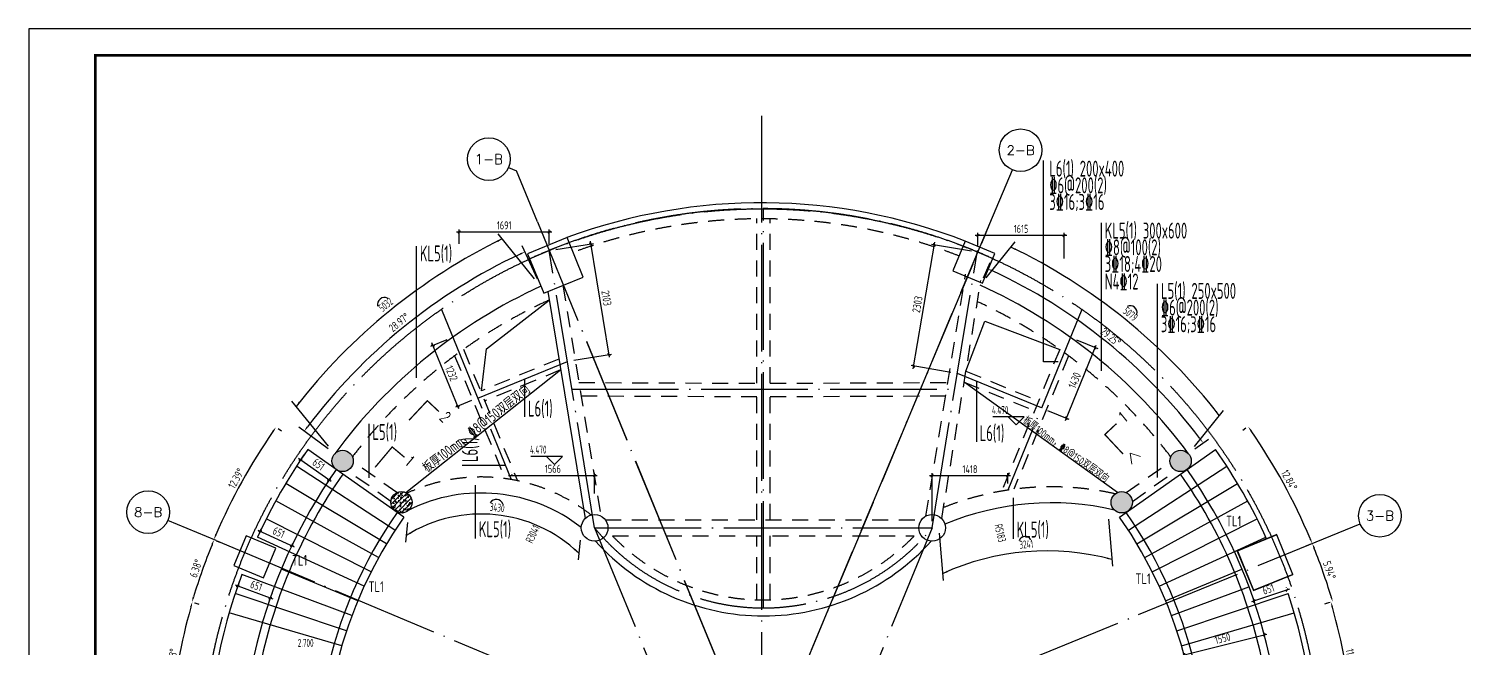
# Model space of a CAD drawing. Extents: x 6827379 to 6887889, y 99218 to 177608.
# Drawn here: x 6828368 to 6855282, y 131934 to 143545 of the extents above; entities that cross this region are included whole.
import ezdxf
from ezdxf.enums import TextEntityAlignment as Align

# ---------------------------------------------------------------- set-up
doc = ezdxf.new("R2010")
doc.units = 0
doc.header["$LTSCALE"] = 1000
doc.header["$MEASUREMENT"] = 0
for name, pattern in [('3', [5, 3, -2]), ('CONTINOUS', [2000000.0, 1000000.0, 1000000.0]), ('DOTE', [2.42, 2, -0.2, 0.02, -0.2])]:
    doc.linetypes.add(name, pattern=pattern)
for name, color, linetype in [('100', 7, 'Continuous'), ('A_公文', 7, 'Continuous'), ('A_公标', 3, 'Continuous'), ('A_公框', 4, 'Continuous'), ('A_标高', 3, 'Continuous'), ('A_符号', 3, 'Continuous'), ('A_轴文', 7, 'Continuous'), ('A_轴标', 3, 'Continuous'), ('A_轴线', 9, 'DOTE'), ('AXIS_TEXT', 7, 'Continuous'), ('S_BEAM', 4, 'Continuous'), ('S_BEAMDIMMASS', 2, 'Continuous'), ('S_CL', 2, 'Continuous'), ('S_E_STAIR', 4, 'Continuous'), ('校对1', 2, 'Continuous'), ('梁虚线', 134, '3')]:
    doc.layers.add(name, color=color, linetype=linetype)
doc.layers.add('_0', color=7, linetype='Continuous', lineweight=0)
doc.styles.add('_TCH_AXIS', font='COMPLEX', dxfattribs={"bigfont": 'GBCBIG'})
doc.styles.add('_TCH_DIM', font='tssdeng.shx', dxfattribs={"width": 0.8, "height": 200, "bigfont": 'GBCBIG.shx'})
doc.styles.add('_TCH_DIM_T3', font='tssdeng.shx', dxfattribs={"width": 0.705882, "bigfont": 'tssdchn.shx'})
doc.styles.add('_TCH_LABEL', font='COMPLEX', dxfattribs={"bigfont": 'GBCBIG'})
doc.styles.add('COMPLEX', font='COMPLEX')
doc.styles.get("Standard").update_dxf_attribs({"font": 'tssdeng.shx', "bigfont": 'hztxt.shx'})
doc.styles.add('TSSD_Dimension', font='Tssdeng.shx', dxfattribs={"width": 0.7, "bigfont": 'hztxt.shx'})
doc.dimstyles.new('_TCH_ARROW&&50', dxfattribs={"dimtxt": 148.75, "dimasz": 100, "dimexe": 125, "dimexo": 150, "dimgap": 50, "dimtad": 1, "dimdec": 0, "dimzin": 0, "dimdsep": 46, "dimtxsty": '_TCH_DIM_T3', "dimcen": 0.09, "dimclrt": 7, "dimazin": 2, "dimtfac": 1, "dimtdec": 0, "dimtix": 1, "dimtmove": 2, "dimatfit": 3, "dimfxl": 1, "dimtolj": 1, "dimtzin": 0, "dimarcsym": 0})
doc.dimstyles.new('TSSD_50_50', dxfattribs={"dimtxt": 150, "dimasz": 50, "dimexe": 50, "dimexo": 125, "dimgap": 50, "dimtad": 1, "dimdec": 0, "dimzin": 0, "dimdsep": 46, "dimtxsty": 'TSSD_Dimension', "dimblk": 'ARCHTICK', "dimcen": 0, "dimdle": 50, "dimclrt": 7, "dimadec": 0, "dimazin": 0, "dimtfac": 1, "dimtdec": 0, "dimtix": 1, "dimtmove": 2, "dimatfit": 3, "dimfxl": 1, "dimtolj": 1, "dimtzin": 0, "dimarcsym": 0})
pattern_1 = [(45, (442424.36, -34062.26), (-44.1941738, 44.1941738), []), (50, (442424.36, -34062.26), (179.3150457, -15.6880337), [18.75, -206.25]), (355, (442424.36, -34062.26), (-34.6878334, 188.0480334), [15, -165]), (100.4514, (442439.3, -34063.57), (144.6273454, 172.3598855), [15.9350475, -175.285528]), (46.1842, (442424.36, -34012.26), (266.810262, -41.3797536), [28.125, -309.375]), (96.6356, (442446.6, -34015.7), (233.665676, 243.529468), [23.902572, -262.92825]), (351.1842, (442424.36, -34012.26), (233.665486, 243.52965), [22.5, -247.5]), (21, (442449.36, -34024.76), (149.226763, -100.6547227), [18.75, -206.25]), (326, (442449.36, -34024.76), (60.828833, 181.287511), [15, -165]), (71.4514, (442461.8, -34033.15), (210.055657, 80.632624), [15.9350475, -175.285528]), (37.5, (442424.36, -34062.26), (3.0399638, 83.22346346), [0, -163, 0, -167.5, 0, -165.625]), (7.5, (442424.36, -34062.26), (65.7673844, 98.602928), [0, -95.5, 0, -159.25, 0, -63.125]), (327.5, (442368.61, -34062.26), (133.45560904, -5.6387179), [0, -62.5, 0, -195, 0, -258.75]), (317.5, (442343.61, -34062.26), (145.7965423, 25.0262456), [0, -81.25, 0, -129.5, 0, -183.75])]

# ---------------------------------------------------------------- blocks, each defined once
blk = doc.blocks.new('_ArchTick')
at = {"color": 0, "linetype": 'ByBlock', "const_width": 0.4}
blk.add_lwpolyline([(-0.5, -0.5), (0.5, 0.5)], dxfattribs=at)
blk = doc.blocks.new('*D214')
at = {"layer": 'Defpoints', "color": 0, "linetype": 'CONTINOUS', "transparency": 16777216}
for p in [(6838978, 135173), (6837412, 135097), (6838978, 134707)]:
    blk.add_point(p, dxfattribs=at)
at = {"layer": '校对1', "color": 0, "linetype": 'CONTINOUS', "lineweight": -2, "transparency": 16777216}
for p, q in [((6837362, 135173), (6839028, 135173)), ((6837412, 135222), (6837412, 135223)), ((6838978, 134832), (6838978, 135223))]:
    blk.add_line(p, q, dxfattribs=at)
at = {"layer": '校对1', "color": 0, "linetype": 'CONTINOUS', "lineweight": -2, "transparency": 16777216, "xscale": 50, "yscale": 50, "zscale": 50, "rotation": 180}
blk.add_blockref('_ArchTick', (6837412, 135173), dxfattribs=at)
at = {"layer": '校对1', "color": 0, "linetype": 'CONTINOUS', "lineweight": -2, "transparency": 16777216, "xscale": 50, "yscale": 50, "zscale": 50}
blk.add_blockref('_ArchTick', (6838978, 135173), dxfattribs=at)
at = {"layer": '校对1', "color": 7, "linetype": 'CONTINOUS', "transparency": 16777216, "insert": (6838195, 135298), "char_height": 150, "attachment_point": 5, "style": 'TSSD_Dimension'}
blk.add_mtext('\\A1;1566', dxfattribs=at)
blk = doc.blocks.new('*D215')
at = {"layer": 'Defpoints', "color": 0, "linetype": 'CONTINOUS', "transparency": 16777216}
for p in [(6836437, 139735), (6836437, 139387), (6838128, 139387)]:
    blk.add_point(p, dxfattribs=at)
at = {"layer": '校对1', "color": 0, "linetype": 'CONTINOUS', "lineweight": -2, "transparency": 16777216}
for p, q in [((6838178, 139735), (6836387, 139735)), ((6836437, 139512), (6836437, 139785)), ((6838128, 139512), (6838128, 139785))]:
    blk.add_line(p, q, dxfattribs=at)
at = {"layer": '校对1', "color": 0, "linetype": 'CONTINOUS', "lineweight": -2, "transparency": 16777216, "xscale": 50, "yscale": 50, "zscale": 50, "rotation": 180}
blk.add_blockref('_ArchTick', (6836437, 139735), dxfattribs=at)
at = {"layer": '校对1', "color": 0, "linetype": 'CONTINOUS', "lineweight": -2, "transparency": 16777216, "xscale": 50, "yscale": 50, "zscale": 50}
blk.add_blockref('_ArchTick', (6838128, 139735), dxfattribs=at)
at = {"layer": '校对1', "color": 7, "linetype": 'CONTINOUS', "transparency": 16777216, "insert": (6837282, 139860), "char_height": 150, "attachment_point": 5, "style": 'TSSD_Dimension'}
blk.add_mtext('\\A1;1691', dxfattribs=at)
blk = doc.blocks.new('*D216')
at = {"layer": 'Defpoints', "color": 0, "linetype": 'CONTINOUS', "transparency": 16777216}
for p in [(6845304, 135166), (6846723, 134898), (6845304, 134190)]:
    blk.add_point(p, dxfattribs=at)
at = {"layer": '校对1', "color": 0, "linetype": 'CONTINOUS', "lineweight": -2, "transparency": 16777216}
for p, q in [((6846773, 135166), (6845254, 135166)), ((6845304, 134315), (6845304, 135216)), ((6846723, 135023), (6846723, 135216))]:
    blk.add_line(p, q, dxfattribs=at)
at = {"layer": '校对1', "color": 0, "linetype": 'CONTINOUS', "lineweight": -2, "transparency": 16777216, "xscale": 50, "yscale": 50, "zscale": 50, "rotation": 180}
blk.add_blockref('_ArchTick', (6845304, 135166), dxfattribs=at)
at = {"layer": '校对1', "color": 0, "linetype": 'CONTINOUS', "lineweight": -2, "transparency": 16777216, "xscale": 50, "yscale": 50, "zscale": 50}
blk.add_blockref('_ArchTick', (6846723, 135166), dxfattribs=at)
at = {"layer": '校对1', "color": 7, "linetype": 'CONTINOUS', "transparency": 16777216, "insert": (6846014, 135291), "char_height": 150, "attachment_point": 5, "style": 'TSSD_Dimension'}
blk.add_mtext('\\A1;1418', dxfattribs=at)
blk = doc.blocks.new('*D217')
at = {"layer": 'Defpoints', "color": 0, "linetype": 'CONTINOUS', "transparency": 16777216}
for p in [(6846165, 139670), (6846165, 139358), (6847780, 139117)]:
    blk.add_point(p, dxfattribs=at)
at = {"layer": '校对1', "color": 0, "linetype": 'CONTINOUS', "lineweight": -2, "transparency": 16777216}
for p, q in [((6846165, 139483), (6846165, 139720)), ((6847780, 139242), (6847780, 139720)), ((6847830, 139670), (6846115, 139670))]:
    blk.add_line(p, q, dxfattribs=at)
at = {"layer": '校对1', "color": 0, "linetype": 'CONTINOUS', "lineweight": -2, "transparency": 16777216, "xscale": 50, "yscale": 50, "zscale": 50, "rotation": 180}
blk.add_blockref('_ArchTick', (6846165, 139670), dxfattribs=at)
at = {"layer": '校对1', "color": 0, "linetype": 'CONTINOUS', "lineweight": -2, "transparency": 16777216, "xscale": 50, "yscale": 50, "zscale": 50}
blk.add_blockref('_ArchTick', (6847780, 139670), dxfattribs=at)
at = {"layer": '校对1', "color": 7, "linetype": 'CONTINOUS', "transparency": 16777216, "insert": (6846972, 139795), "char_height": 150, "attachment_point": 5, "style": 'TSSD_Dimension'}
blk.add_mtext('\\A1;1615', dxfattribs=at)
blk = doc.blocks.new('*D218')
at = {"layer": 'Defpoints', "color": 0, "linetype": 'CONTINOUS', "transparency": 16777216}
for p in [(6838907, 139514), (6838127, 139387), (6838467, 137311)]:
    blk.add_point(p, dxfattribs=at)
at = {"layer": '校对1', "color": 0, "linetype": 'CONTINOUS', "lineweight": -2, "transparency": 16777216}
for p, q in [((6838250, 139407), (6838956, 139522)), ((6839255, 137390), (6838899, 139564)), ((6838590, 137331), (6839296, 137447))]:
    blk.add_line(p, q, dxfattribs=at)
at = {"layer": '校对1', "color": 0, "linetype": 'CONTINOUS', "lineweight": -2, "transparency": 16777216, "xscale": 50, "yscale": 50, "zscale": 50}
for p, rotation in [((6838907, 139514), 99.30271176661533), ((6839247, 137439), 279.3027117666153)]:
    blk.add_blockref('_ArchTick', p, dxfattribs=dict(at, rotation=rotation))
at = {"layer": '校对1', "color": 7, "linetype": 'CONTINOUS', "transparency": 16777216, "insert": (6839200, 138497), "char_height": 150, "attachment_point": 5, "rotation": 279.3027, "style": 'TSSD_Dimension'}
blk.add_mtext('\\A1;2103', dxfattribs=at)
blk = doc.blocks.new('*D219')
at = {"layer": 'Defpoints', "color": 0, "linetype": 'CONTINOUS', "transparency": 16777216}
for p in [(6835947, 137610), (6836320, 137762), (6836787, 136622)]:
    blk.add_point(p, dxfattribs=at)
at = {"layer": '校对1', "color": 0, "linetype": 'CONTINOUS', "lineweight": -2, "transparency": 16777216}
for p, q in [((6836204, 137715), (6835901, 137591)), ((6836433, 136423), (6835928, 137656)), ((6836671, 136575), (6836368, 136451))]:
    blk.add_line(p, q, dxfattribs=at)
at = {"layer": '校对1', "color": 0, "linetype": 'CONTINOUS', "lineweight": -2, "transparency": 16777216, "xscale": 50, "yscale": 50, "zscale": 50}
for p, rotation in [((6835947, 137610), 112.2900000010491), ((6836414, 136470), 292.2900000010491)]:
    blk.add_blockref('_ArchTick', p, dxfattribs=dict(at, rotation=rotation))
at = {"layer": '校对1', "color": 7, "linetype": 'CONTINOUS', "transparency": 16777216, "insert": (6836296, 137087), "char_height": 150, "attachment_point": 5, "rotation": 292.29, "style": 'TSSD_Dimension'}
blk.add_mtext('\\A1;1232', dxfattribs=at)
blk = doc.blocks.new('*D220')
at = {"layer": 'Defpoints', "color": 0, "linetype": 'CONTINOUS', "transparency": 16777216}
for p in [(6845345, 139495), (6846164, 139355), (6845778, 137085)]:
    blk.add_point(p, dxfattribs=at)
at = {"layer": '校对1', "color": 0, "linetype": 'CONTINOUS', "lineweight": -2, "transparency": 16777216}
for p, q in [((6844951, 137174), (6845353, 139544)), ((6846041, 139376), (6845295, 139503)), ((6845655, 137105), (6844910, 137232))]:
    blk.add_line(p, q, dxfattribs=at)
at = {"layer": '校对1', "color": 0, "linetype": 'CONTINOUS', "lineweight": -2, "transparency": 16777216, "xscale": 50, "yscale": 50, "zscale": 50}
for p, rotation in [((6845345, 139495), 80.36273243910497), ((6844959, 137224), 260.362732439105)]:
    blk.add_blockref('_ArchTick', p, dxfattribs=dict(at, rotation=rotation))
at = {"layer": '校对1', "color": 7, "linetype": 'CONTINOUS', "transparency": 16777216, "insert": (6845028, 138380), "char_height": 150, "attachment_point": 5, "rotation": 80.3627, "style": 'TSSD_Dimension'}
blk.add_mtext('\\A1;2303', dxfattribs=at)
blk = doc.blocks.new('*D221')
at = {"layer": 'Defpoints', "color": 0, "linetype": 'CONTINOUS', "transparency": 16777216}
for p in [(6847897, 137762), (6848364, 137570), (6847354, 136439)]:
    blk.add_point(p, dxfattribs=at)
at = {"layer": '校对1', "color": 0, "linetype": 'CONTINOUS', "lineweight": -2, "transparency": 16777216}
for p, q in [((6847803, 136201), (6848383, 137617)), ((6848012, 137714), (6848410, 137551)), ((6847470, 136391), (6847868, 136228))]:
    blk.add_line(p, q, dxfattribs=at)
at = {"layer": '校对1', "color": 0, "linetype": 'CONTINOUS', "lineweight": -2, "transparency": 16777216, "xscale": 50, "yscale": 50, "zscale": 50}
for p, rotation in [((6848364, 137570), 67.70999999991668), ((6847822, 136247), 247.7099999999166)]:
    blk.add_blockref('_ArchTick', p, dxfattribs=dict(at, rotation=rotation))
at = {"layer": '校对1', "color": 7, "linetype": 'CONTINOUS', "transparency": 16777216, "insert": (6847977, 136956), "char_height": 150, "attachment_point": 5, "rotation": 67.71, "style": 'TSSD_Dimension'}
blk.add_mtext('\\A1;1430', dxfattribs=at)
blk = doc.blocks.new('*D75')
at = {"layer": 'A_公标', "color": 0, "linetype": 'CONTINOUS', "lineweight": -2, "transparency": 16777216}
for p, q in [((6837906, 138854), (6837621, 139478)), ((6833984, 135669), (6833432, 136076))]:
    blk.add_line(p, q, dxfattribs=at)
blk.add_arc((6842110, 129671), 10661, 115.1309, 143.0302, dxfattribs=at)
at = {"layer": 'A_公标', "color": 0, "linetype": 'CONTINOUS', "transparency": 16777216}
for points in [[(6837575, 139337), (6837589, 139307), (6837673, 139364)], [(6833606, 136072), (6833579, 136092), (6833532, 136002)]]:
    blk.add_solid(points, dxfattribs=at)
at = {"layer": 'Defpoints', "color": 0, "linetype": 'CONTINOUS', "transparency": 16777216}
for p in [(6837969, 138718), (6836110, 138483), (6834104, 135580), (6842110, 129671)]:
    blk.add_point(p, dxfattribs=at)
at = {"layer": 'A_公标', "color": 7, "linetype": 'CONTINOUS', "transparency": 16777216, "insert": (6835311, 138043), "char_height": 148.8, "attachment_point": 5, "rotation": 39.0806, "style": '_TCH_DIM_T3'}
blk.add_mtext('\\A1;28.97°', dxfattribs=at)
blk = doc.blocks.new('*D76')
at = {"layer": 'A_公标', "color": 0, "linetype": 'CONTINOUS', "lineweight": -2, "transparency": 16777216}
for p, q in [((6846266, 138874), (6846396, 139162)), ((6850232, 135669), (6850486, 135856))]:
    blk.add_line(p, q, dxfattribs=at)
blk.add_arc((6842106, 129671), 10291, 36.9891, 65.1206, dxfattribs=at)
at = {"layer": 'A_公标', "color": 0, "linetype": 'CONTINOUS', "transparency": 16777216}
for points in [[(6846428, 138991), (6846442, 139021), (6846344, 139048)], [(6850339, 135872), (6850312, 135852), (6850385, 135782)]]:
    blk.add_solid(points, dxfattribs=at)
at = {"layer": 'Defpoints', "color": 0, "linetype": 'CONTINOUS', "transparency": 16777216}
for p in [(6846204, 138737), (6849231, 137096), (6850111, 135580), (6842106, 129671)]:
    blk.add_point(p, dxfattribs=at)
at = {"layer": 'A_公标', "color": 7, "linetype": 'CONTINOUS', "transparency": 16777216, "insert": (6848653, 137771), "char_height": 148.8, "attachment_point": 5, "rotation": 321.0549, "style": '_TCH_DIM_T3'}
blk.add_mtext('\\A1;29.25°', dxfattribs=at)
blk = doc.blocks.new('_AXISO')
blk.add_circle((0, 0), 0.5)
at = {"layer": 'AXIS_TEXT', "style": 'COMPLEX', "width": 1.041667}
blk.add_attdef('A', text='', height=0.56, dxfattribs=at).set_placement((-0.25, -0.28), (0.25, -0.28), align=Align.FIT)
blk = doc.blocks.new('*D191')
at = {"color": 0, "linetype": 'CONTINOUS', "lineweight": -2, "transparency": 16777216}
for p, q in [((6849981, 131799), (6851581, 132199)), ((6851539, 132161), (6851521, 132235)), ((6850036, 131785), (6850017, 131860))]:
    blk.add_line(p, q, dxfattribs=at)
at = {"layer": 'Defpoints', "color": 0, "linetype": 'CONTINOUS', "transparency": 16777216}
for p in [(6851533, 132187), (6851570, 132039), (6850066, 131664)]:
    blk.add_point(p, dxfattribs=at)
at = {"color": 0, "linetype": 'CONTINOUS', "lineweight": -2, "transparency": 16777216, "xscale": 50, "yscale": 50, "zscale": 50}
for p, rotation in [((6851533, 132187), 14.02637725658567), ((6850029, 131811), 194.0263772565856)]:
    blk.add_blockref('_ArchTick', p, dxfattribs=dict(at, rotation=rotation))
at = {"color": 7, "linetype": 'CONTINOUS', "transparency": 16777216, "insert": (6850751, 132120), "char_height": 150, "attachment_point": 5, "rotation": 14.0264, "style": 'TSSD_Dimension'}
blk.add_mtext('\\A1;1550', dxfattribs=at)
blk = doc.blocks.new('*D233')
at = {"color": 0, "linetype": 'CONTINOUS', "lineweight": -2, "transparency": 16777216}
for p, q in [((6852005, 133042), (6851292, 132805)), ((6851940, 133077), (6851942, 133073)), ((6851323, 132872), (6851324, 132868))]:
    blk.add_line(p, q, dxfattribs=at)
at = {"layer": 'Defpoints', "color": 0, "linetype": 'CONTINOUS', "transparency": 16777216}
for p in [(6851980, 132959), (6851340, 132820), (6851362, 132753)]:
    blk.add_point(p, dxfattribs=at)
at = {"color": 0, "linetype": 'CONTINOUS', "lineweight": -2, "transparency": 16777216, "xscale": 50, "yscale": 50, "zscale": 50}
for p, rotation in [((6851958, 133026), 18.3958055914894), ((6851340, 132820), 198.3958055914894)]:
    blk.add_blockref('_ArchTick', p, dxfattribs=dict(at, rotation=rotation))
at = {"color": 7, "linetype": 'CONTINOUS', "transparency": 16777216, "insert": (6851609, 133042), "char_height": 150, "attachment_point": 5, "rotation": 18.3958, "style": 'TSSD_Dimension'}
blk.add_mtext('\\A1;651', dxfattribs=at)
blk = doc.blocks.new('*D236')
at = {"color": 0, "linetype": 'CONTINOUS', "lineweight": -2, "transparency": 16777216}
for p, q in [((6832239, 133121), (6832943, 132858)), ((6832322, 133199), (6832269, 133056)), ((6832932, 132972), (6832878, 132829))]:
    blk.add_line(p, q, dxfattribs=at)
at = {"layer": 'Defpoints', "color": 0, "linetype": 'CONTINOUS', "transparency": 16777216}
for p in [(6832366, 133317), (6832976, 133089), (6832896, 132875)]:
    blk.add_point(p, dxfattribs=at)
at = {"color": 0, "linetype": 'CONTINOUS', "lineweight": -2, "transparency": 16777216, "xscale": 50, "yscale": 50, "zscale": 50}
for p, rotation in [((6832286, 133103), 159.5141940508069), ((6832896, 132875), 339.514194050807)]:
    blk.add_blockref('_ArchTick', p, dxfattribs=dict(at, rotation=rotation))
at = {"color": 7, "linetype": 'CONTINOUS', "transparency": 16777216, "insert": (6832635, 133106), "char_height": 150, "attachment_point": 5, "rotation": 339.5142, "style": 'TSSD_Dimension'}
blk.add_mtext('\\A1;651', dxfattribs=at)
blk = doc.blocks.new('*D237')
at = {"color": 0, "linetype": 'CONTINOUS', "lineweight": -2, "transparency": 16777216}
for p, q in [((6832662, 134149), (6833345, 133835)), ((6832709, 134131), (6832729, 134173)), ((6833301, 133859), (6833320, 133902))]:
    blk.add_line(p, q, dxfattribs=at)
at = {"layer": 'Defpoints', "color": 0, "linetype": 'CONTINOUS', "transparency": 16777216}
for p in [(6832657, 134017), (6833299, 133856), (6833249, 133745)]:
    blk.add_point(p, dxfattribs=at)
at = {"color": 0, "linetype": 'CONTINOUS', "lineweight": -2, "transparency": 16777216, "xscale": 50, "yscale": 50, "zscale": 50}
for p, rotation in [((6832708, 134128), 155.334193968748), ((6833299, 133856), 335.334193968748)]:
    blk.add_blockref('_ArchTick', p, dxfattribs=dict(at, rotation=rotation))
at = {"color": 7, "linetype": 'CONTINOUS', "transparency": 16777216, "insert": (6833056, 134106), "char_height": 150, "attachment_point": 5, "rotation": 335.3342, "style": 'TSSD_Dimension'}
blk.add_mtext('\\A1;651', dxfattribs=at)
blk = doc.blocks.new('*D238')
at = {"color": 0, "linetype": 'CONTINOUS', "lineweight": -2, "transparency": 16777216}
for p, q in [((6833425, 135495), (6834039, 135063)), ((6833529, 135557), (6833437, 135426)), ((6834062, 135183), (6833969, 135051))]:
    blk.add_line(p, q, dxfattribs=at)
at = {"layer": 'Defpoints', "color": 0, "linetype": 'CONTINOUS', "transparency": 16777216}
for p in [(6833601, 135659), (6834133, 135285), (6833998, 135092)]:
    blk.add_point(p, dxfattribs=at)
at = {"color": 0, "linetype": 'CONTINOUS', "lineweight": -2, "transparency": 16777216, "xscale": 50, "yscale": 50, "zscale": 50}
for p, rotation in [((6833465, 135467), 144.8864965312324), ((6833998, 135092), 324.8864965312324)]:
    blk.add_blockref('_ArchTick', p, dxfattribs=dict(at, rotation=rotation))
at = {"color": 7, "linetype": 'CONTINOUS', "transparency": 16777216, "insert": (6833804, 135382), "char_height": 150, "attachment_point": 5, "rotation": 324.8865, "style": 'TSSD_Dimension'}
blk.add_mtext('\\A1;651', dxfattribs=at)
blk = doc.blocks.new('*D239')
at = {"layer": 'A_公标', "color": 0, "linetype": 'CONTINOUS', "lineweight": -2, "transparency": 16777216}
for p, q in [((6851189, 136061), (6851128, 136018)), ((6852384, 133879), (6852314, 133851))]:
    blk.add_line(p, q, dxfattribs=at)
blk.add_arc((6842091, 129663), 11172, 22.7871, 34.603, dxfattribs=at)
at = {"layer": 'A_公标', "color": 0, "linetype": 'CONTINOUS', "transparency": 16777216}
for points in [[(6851274, 135998), (6851301, 136018), (6851230, 136090)], [(6852407, 133997), (6852376, 133984), (6852430, 133898)]]:
    blk.add_solid(points, dxfattribs=at)
at = {"layer": 'Defpoints', "color": 0, "linetype": 'CONTINOUS', "transparency": 16777216}
for p in [(6851312, 136148), (6852085, 134658), (6852523, 133936), (6842091, 129663)]:
    blk.add_point(p, dxfattribs=at)
at = {"layer": 'A_公标', "color": 7, "linetype": 'CONTINOUS', "transparency": 16777216, "insert": (6852001, 135087), "char_height": 148.8, "attachment_point": 5, "rotation": 298.695, "style": '_TCH_DIM_T3'}
blk.add_mtext('\\A1;12.84°', dxfattribs=at)
blk = doc.blocks.new('*D240')
at = {"layer": 'A_公标', "color": 0, "linetype": 'CONTINOUS', "lineweight": -2, "transparency": 16777216}
for p, q in [((6852386, 133879), (6852317, 133851)), ((6852766, 132794), (6852694, 132772))]:
    blk.add_line(p, q, dxfattribs=at)
blk.add_arc((6842110, 129676), 11153, 16.8195, 21.7294, dxfattribs=at)
at = {"layer": 'A_公标', "color": 0, "linetype": 'CONTINOUS', "transparency": 16777216}
for points in [[(6852455, 133799), (6852486, 133812), (6852433, 133898)], [(6852801, 132908), (6852770, 132899), (6852814, 132808)]]:
    blk.add_solid(points, dxfattribs=at)
at = {"layer": 'Defpoints', "color": 0, "linetype": 'CONTINOUS', "transparency": 16777216}
for p in [(6852525, 133936), (6852699, 133175), (6852910, 132836), (6842110, 129676)]:
    blk.add_point(p, dxfattribs=at)
at = {"layer": 'A_公标', "color": 7, "linetype": 'CONTINOUS', "transparency": 16777216, "insert": (6852755, 133399), "char_height": 148.8, "attachment_point": 5, "rotation": 289.2744, "style": '_TCH_DIM_T3'}
blk.add_mtext('\\A1;5.94°', dxfattribs=at)
blk = doc.blocks.new('*D241')
at = {"layer": 'A_公标', "color": 0, "linetype": 'CONTINOUS', "lineweight": -2, "transparency": 16777216}
for p, q in [((6852734, 132784), (6852662, 132763)), ((6853140, 130608), (6853065, 130602))]:
    blk.add_line(p, q, dxfattribs=at)
blk.add_arc((6842110, 129676), 11119, 5.3444, 15.7905, dxfattribs=at)
at = {"layer": 'A_公标', "color": 0, "linetype": 'CONTINOUS', "transparency": 16777216}
for points in [[(6852793, 132697), (6852825, 132707), (6852782, 132798)], [(6853197, 130713), (6853164, 130710), (6853189, 130612)]]:
    blk.add_solid(points, dxfattribs=at)
at = {"layer": 'Defpoints', "color": 0, "linetype": 'CONTINOUS', "transparency": 16777216}
for p in [(6852878, 132826), (6853102, 131349), (6853289, 130621), (6842110, 129676)]:
    blk.add_point(p, dxfattribs=at)
at = {"layer": 'A_公标', "color": 7, "linetype": 'CONTINOUS', "transparency": 16777216, "insert": (6853163, 131738), "char_height": 148.8, "attachment_point": 5, "rotation": 280.5675, "style": '_TCH_DIM_T3'}
blk.add_mtext('\\A1;11.48°', dxfattribs=at)
blk = doc.blocks.new('*D260')
at = {"layer": 'A_公标', "color": 0, "linetype": 'CONTINOUS', "lineweight": -2, "transparency": 16777216}
for p, q in [((6831483, 132785), (6831555, 132764)), ((6831077, 130608), (6831152, 130602))]:
    blk.add_line(p, q, dxfattribs=at)
blk.add_arc((6842110, 129676), 11122, 164.2094, 174.6557, dxfattribs=at)
at = {"layer": 'A_公标', "color": 0, "linetype": 'CONTINOUS', "transparency": 16777216}
for points in [[(6831391, 132707), (6831423, 132698), (6831435, 132799)], [(6831053, 130711), (6831019, 130714), (6831027, 130613)]]:
    blk.add_solid(points, dxfattribs=at)
at = {"layer": 'Defpoints', "color": 0, "linetype": 'CONTINOUS', "transparency": 16777216}
for p in [(6831339, 132827), (6831250, 132080), (6830927, 130621), (6842110, 129676)]:
    blk.add_point(p, dxfattribs=at)
at = {"layer": 'A_公标', "color": 7, "linetype": 'CONTINOUS', "transparency": 16777216, "insert": (6831054, 131739), "char_height": 148.8, "attachment_point": 5, "rotation": 79.4325, "style": '_TCH_DIM_T3'}
blk.add_mtext('\\A1;11.48°', dxfattribs=at)
blk = doc.blocks.new('*D261')
at = {"layer": 'A_公标', "color": 0, "linetype": 'CONTINOUS', "lineweight": -2, "transparency": 16777216}
for p, q in [((6831888, 133948), (6831957, 133920)), ((6831477, 132787), (6831549, 132766))]:
    blk.add_line(p, q, dxfattribs=at)
blk.add_arc((6842110, 129676), 11128, 157.8314, 163.1793, dxfattribs=at)
at = {"layer": 'A_公标', "color": 0, "linetype": 'CONTINOUS', "transparency": 16777216}
for points in [[(6831789, 133882), (6831819, 133869), (6831842, 133968)], [(6831473, 132892), (6831441, 132901), (6831429, 132801)]]:
    blk.add_solid(points, dxfattribs=at)
at = {"layer": 'Defpoints', "color": 0, "linetype": 'CONTINOUS', "transparency": 16777216}
for p in [(6831750, 134006), (6831690, 133584), (6831333, 132829), (6842110, 129676)]:
    blk.add_point(p, dxfattribs=at)
at = {"layer": 'A_公标', "color": 7, "linetype": 'CONTINOUS', "transparency": 16777216, "insert": (6831502, 133431), "char_height": 148.8, "attachment_point": 5, "rotation": 70.5054, "style": '_TCH_DIM_T3'}
blk.add_mtext('\\A1;6.38°', dxfattribs=at)
blk = doc.blocks.new('*D262')
at = {"layer": 'A_公标', "color": 0, "linetype": 'CONTINOUS', "lineweight": -2, "transparency": 16777216}
for p, q in [((6833045, 136051), (6833107, 136007)), ((6831885, 133951), (6831954, 133922))]:
    blk.add_line(p, q, dxfattribs=at)
blk.add_arc((6842135, 129658), 11163, 145.3975, 156.7624, dxfattribs=at)
at = {"layer": 'A_公标', "color": 0, "linetype": 'CONTINOUS', "transparency": 16777216}
for points in [[(6832933, 136007), (6832961, 135988), (6833004, 136079)], [(6831893, 134056), (6831863, 134069), (6831839, 133970)]]:
    blk.add_solid(points, dxfattribs=at)
at = {"layer": 'Defpoints', "color": 0, "linetype": 'CONTINOUS', "transparency": 16777216}
for p in [(6832922, 136137), (6832565, 135405), (6831747, 134009), (6842135, 129658)]:
    blk.add_point(p, dxfattribs=at)
at = {"layer": 'A_公标', "color": 7, "linetype": 'CONTINOUS', "transparency": 16777216, "insert": (6832256, 135117), "char_height": 148.8, "attachment_point": 5, "rotation": 61.08, "style": '_TCH_DIM_T3'}
blk.add_mtext('\\A1;12.39°', dxfattribs=at)

msp = doc.modelspace()

# ---------------------------------------------------------------- hatches: boundary and pattern name
at = {"layer": '校对1', "linetype": 'CONTINOUS'}
h = msp.add_hatch(dxfattribs=at)
h.set_pattern_fill('钢筋混凝土', color=0, scale=25, style=0)
h.set_pattern_definition(pattern_1)
edge = h.paths.add_edge_path()
edge.add_arc((6834252.7, 135445.4), 200, 0, 360)
edge = h.paths.add_edge_path()
edge.add_arc((6848859.3, 134669.8), 200, 0, 360)
edge = h.paths.add_edge_path()
edge.add_arc((6849963.1, 135445.4), 200, 0, 360)
h = msp.add_hatch(dxfattribs=at)
h.set_pattern_fill('钢筋混凝土', color=0, scale=25, style=0)
h.set_pattern_definition(pattern_1)
edge = h.paths.add_edge_path()
edge.add_arc((6835356.4, 134669.8), 200, 0, 360)

# ---------------------------------------------------------------- linework, layer by layer
at = {"layer": '_0', "color": 3, "ltscale": 10}
for points in [[(6849015.6, 135592.3), (6849046.6, 135385.8)], [(6849015.6, 135592.3), (6849213.4, 135525.5)]]:
    msp.add_lwpolyline(points, dxfattribs=at)
at = {"layer": '_0', "color": 40, "ltscale": 10}
msp.add_arc((6847282.9, 132603.7), 2400, 146.14527, 146.75837, dxfattribs=at)
at = {"layer": 'A_公标', "linetype": 'CONTINOUS'}
for p, q in [((6837853.6, 138859.7), (6837168.3, 139703.6)), ((6846315.5, 138875.3), (6846860.5, 139549.6)), ((6833989.2, 135721.4), (6833303.9, 136565.2)), ((6850222.8, 135717.5), (6850767.7, 136391.8)), ((6848613.4, 134354.8), (6848687.1, 133473.3)), ((6835469.8, 134288.7), (6835432.6, 133922)), ((6845436.2, 134089.1), (6845509.9, 133207.6)), ((6838704.4, 133960.6), (6838667.2, 133593.9))]:
    msp.add_line(p, q, dxfattribs=at)
for points in [[(6837247.1, 139606.5, 0, 33, 0), (6837157.5, 139562.2, 33, 0, 0)], [(6846872, 139408.8, 33, 0, 0), (6846782, 139452.4, 0, 0, 0)], [(6833444.6, 136546.8, 33, 0, 0), (6833382.7, 136468.2, 0, 0, 0)], [(6850689.2, 136294.6, 0, 33, 0), (6850627.7, 136373.5, 33, 0, 0)], [(6837842.6, 133817.8, 0, 0, 0), (6838149.8, 134442.3, 33, 0, 0), (6838193.9, 134532, 0, 0, 0)], [(6846492.3, 133879.6, 0, 0, 0), (6846363, 134420.7, 33, 0, 0), (6846339.8, 134518, 0, 0, 0)], [(6835530.9, 134097.9, 33, 0, 0), (6835445.2, 134046.4, 0, 0, 0)], [(6838679.8, 133718.3, 0, 33, 0), (6838606.2, 133785.9, 33, 0, 0)], [(6848676.7, 133597.8, 0, 33, 0), (6848579.9, 133623, 33, 0, 0)], [(6845590.8, 133373, 33, 0, 0), (6845499.5, 133332.2, 0, 0, 0)]]:
    msp.add_lwpolyline(points, format="xyseb", dxfattribs=at)
for centre, radius, start, end in [((6842109.8, 129670.6), 11062, 116.07689, 142.08426), ((6842106, 129670.6), 10842, 37.65885, 64.45086), ((6836851.6, 131802.9), 2647.9, 46.33374, 122.08155), ((6847453.9, 129089.7), 4671, 74.82474, 114.73474)]:
    msp.add_arc(centre, radius, start, end, dxfattribs=at)
at = {"layer": 'A_公标', "color": 7, "linetype": 'CONTINOUS'}
for centre, radius, start, end in [((6835039.7, 138376.4), 133.3, 65.30209, 192.85905), ((6849018.8, 138223.9), 130.7, 346.57496, 115.53475), ((6837134.2, 134589.5), 133.3, 20.42916, 147.98613), ((6847050.9, 133909.4), 120.7, 27.35171, 162.20776)]:
    msp.add_arc(centre, radius, start, end, dxfattribs=at)
at = {"layer": 'A_公框', "color": 0, "linetype": 'CONTINOUS'}
msp.add_lwpolyline([(6828368.3, 113845.2), (6887889.5, 113845.2), (6887889.5, 143545.2), (6828368.3, 143545.2)], close=True, dxfattribs=at)
at = {"layer": 'A_公框', "color": 0, "linetype": 'CONTINOUS', "const_width": 50}
msp.add_lwpolyline([(6829618.3, 114345.2), (6887389.5, 114345.2), (6887389.5, 143045.2), (6829618.3, 143045.2)], close=True, dxfattribs=at)
at = {"layer": 'A_标高'}
for p, q in [((6847032.1, 136270.4), (6846441, 136270.4)), ((6846882.1, 136120.4), (6846732.1, 136270.4)), ((6846882.1, 136120.4), (6847032.1, 136270.4)), ((6838372.9, 135529.9), (6837781.7, 135529.9)), ((6838222.9, 135379.9), (6838072.9, 135529.9)), ((6838222.9, 135379.9), (6838372.9, 135529.9))]:
    msp.add_line(p, q, dxfattribs=at)
at = {"layer": 'A_符号', "linetype": 'CONTINOUS', "const_width": 25}
for points in [[(6835499.5, 136209.4), (6835841.4, 136574.2), (6836060.3, 136369)], [(6848884.7, 135574.9), (6848542.8, 135939.7), (6848761.7, 136144.8)], [(6835412.7, 135514.1), (6835183, 135707.1), (6834861.3, 135324.3)]]:
    msp.add_lwpolyline(points, dxfattribs=at)
at = {"layer": 'A_轴标'}
for p, q in [((6837362.9, 140945), (6837515.7, 140881)), ((6837907.1, 139925.7), (6837515.7, 140881)), ((6846388.9, 139892.5), (6846810.1, 140898.3)), ((6831882.5, 133952.2), (6830976.9, 134331.5)), ((6852366.4, 133872.1), (6853329.9, 134266.8))]:
    msp.add_line(p, q, dxfattribs=at)
at = {"layer": 'A_轴线'}
for p, q in [((6842107.9, 141914.7), (6842107.9, 118556.7)), ((6842141.3, 132690.3), (6842141.3, 140173.6)), ((6837826.1, 119436.3), (6846388.9, 139892.4)), ((6837905.8, 139928.8), (6842107.9, 129670.5)), ((6837907.1, 139925.6), (6846313.1, 119404.6)), ((6842107.9, 129670.5), (6846387.6, 139895.6)), ((6838978.2, 134190.3), (6838126.5, 139390.1)), ((6845304.4, 134190.3), (6846156.1, 139390.1)), ((6836105.2, 138285.5), (6837412.3, 135096.9)), ((6848111.2, 138285.1), (6846722.7, 134898)), ((6836787, 136622.4), (6838467, 137311.1)), ((6847354.2, 136438.6), (6845778.5, 137084.6)), ((6838552.3, 136790.2), (6845730.3, 136790.2)), ((6838978.2, 134190.3), (6841012, 129225.3)), ((6838978.2, 134190.3), (6845304.4, 134190.3)), ((6845304.4, 134190.3), (6843270.6, 129225.3)), ((6831261.2, 125227.3), (6852366.4, 133872)), ((6831882.5, 133952.1), (6852337.1, 125385.6))]:
    msp.add_line(p, q, dxfattribs=at)
msp.add_circle((6842107.9, 129670.5), 10500, dxfattribs=at)
for centre, radius, start, end in [((6842106.6, 129673.7), 10500, 65.72109, 114.47455), ((6842141.3, 136775.3), 4085, 219.25741, 320.74259)]:
    msp.add_arc(centre, radius, start, end, dxfattribs=at)
at = {"layer": 'S_BEAM', "color": 9}
msp.add_line((6838097.5, 138622.1), (6838797.8, 134363.3), dxfattribs=at)
for centre, radius, start, end in [((6842104.1, 129771.6), 10511.4, 68.6796, 110.28515), ((6842141.3, 136775.3), 4235, 222.01269, 317.98735)]:
    msp.add_arc(centre, radius, start, end, dxfattribs=at)
at = {"layer": 'S_BEAM'}
for centre, radius, start, end in [((6842109.8, 129670.6), 9950, 114.59347, 143.56767), ((6842106, 129670.6), 9950, 36.43233, 65.67738), ((6836851.6, 131802.9), 3041.4, 51.89851, 116.51678), ((6847544.3, 129477.2), 5182.8, 76.86597, 112.6935)]:
    msp.add_arc(centre, radius, start, end, dxfattribs=at)
at = {"layer": 'S_BEAMDIMMASS'}
for p, q in [((6848479.5, 137136), (6848479.5, 139906)), ((6835640.8, 137005.1), (6835640.8, 139469.6)), ((6849533.2, 135135), (6849533.2, 138762.6)), ((6837666.7, 136270.3), (6837666.7, 136976.4)), ((6846134.7, 136938.5), (6846134.7, 135801.2)), ((6834749.9, 135125.9), (6834749.9, 136140.3)), ((6837303.4, 135362.5), (6836493.8, 135362.5)), ((6836746, 133993.3), (6836746, 134989.4)), ((6846827.9, 133984.5), (6846827.9, 134756.6))]:
    msp.add_line(p, q, dxfattribs=at)
msp.add_lwpolyline([(6847668.4, 137304.3), (6847390.9, 137304.3), (6847390.9, 141074)], dxfattribs=at)
at = {"layer": 'S_CL', "color": 1}
for p, q in [((6838459.9, 139631), (6837719.6, 139327.7)), ((6838763.1, 138890.7), (6838459.9, 139631)), ((6845925.9, 139563.5), (6845694.1, 139010.1)), ((6846479.3, 139331.8), (6845925.9, 139563.5)), ((6837719.6, 139327.7), (6838022.9, 138587.4)), ((6846247.5, 138778.3), (6846479.3, 139331.8)), ((6838022.9, 138587.4), (6838763.1, 138890.7)), ((6845694.1, 139010.1), (6846247.5, 138778.3)), ((6832446.6, 134041.9), (6832214.8, 133488.4)), ((6833000, 133810.1), (6832446.6, 134041.9)), ((6851765.2, 134058.7), (6851024.9, 133755.5)), ((6852068.4, 133318.4), (6851765.2, 134058.7)), ((6832768.2, 133256.7), (6833000, 133810.1)), ((6851024.9, 133755.5), (6851328.1, 133015.2)), ((6832214.8, 133488.4), (6832768.2, 133256.7)), ((6851328.1, 133015.2), (6852068.4, 133318.4))]:
    msp.add_line(p, q, dxfattribs=at)
at = {"layer": 'S_CL', "color": 9}
for centre, radius in [((6834252.7, 135445.4), 200), ((6849963.1, 135445.4), 200), ((6835356.4, 134669.8), 200), ((6848859.3, 134669.8), 200), ((6838978.2, 134190.3), 250), ((6845304.4, 134190.3), 250)]:
    msp.add_circle(centre, radius, dxfattribs=at)
at = {"layer": 'S_E_STAIR', "color": 4, "ltscale": 0.1}
for p, q in [((6835401.5, 134393.5), (6833600.9, 135659.3)), ((6848817.8, 134393.5), (6850618.2, 135659.6)), ((6835234, 134145.7), (6833388.6, 135345.3)), ((6848985.4, 134145.7), (6850830.7, 135345.3)), ((6835075.5, 133892), (6833187.6, 135023.5)), ((6849143.8, 133892), (6851031.7, 135023.5)), ((6834926.5, 133632.7), (6832998.6, 134694.6)), ((6849292.9, 133632.7), (6851220.8, 134694.6)), ((6834786.9, 133368.1), (6832821.6, 134359)), ((6849432.4, 133368.1), (6851397.7, 134359)), ((6834657.2, 133098.6), (6832657, 134017.1)), ((6849562.1, 133098.6), (6851562.3, 134017.1)), ((6834427.5, 132546.3), (6832365.7, 133316.6)), ((6834537.3, 132824.5), (6833106.8, 133419.3)), ((6849682, 132824.5), (6851112.6, 133419.3)), ((6834328, 132264.2), (6832239.5, 132958.8)), ((6849791.8, 132546.3), (6851243.1, 133088.5)), ((6849891.3, 132264.2), (6851979.9, 132958.8)), ((6834238.8, 131978.7), (6832126.3, 132596.6)), ((6849980.5, 131978.7), (6852093, 132596.6))]:
    msp.add_line(p, q, dxfattribs=at)
at = {"layer": 'S_E_STAIR', "color": 1}
for p, q in [((6851768.9, 134064.4), (6851028.6, 133761.2)), ((6851028.6, 133761.2), (6851331.9, 133020.9)), ((6851331.9, 133020.9), (6852072.2, 133324.1))]:
    msp.add_line(p, q, dxfattribs=at)
at = {"layer": 'S_E_STAIR', "color": 40, "ltscale": 0.1}
for radius, start, end in [(10401.7, 144.8865, 155.33419), (10401.7, 24.47557, 35.1158), (9750.7, 144.8865, 35.1158), (9600.7, 144.8865, 168.17428), (9600.7, 11.82963, 35.12624), (8200.7, 144.88419, 35.1158), (8350.7, 144.88419, 168.09053), (8350.7, 11.91467, 35.1158), (10401.7, 159.51419, 199.55012), (10401.7, 339.1367, 18.39581)]:
    msp.add_arc((6842109.7, 129676.2), radius, start, end, dxfattribs=at)
at = {"layer": '校对1', "color": 0, "linetype": 'CONTINOUS'}
for p, q in [((6835438.2, 134852.3), (6838339.4, 137150.7)), ((6848777.5, 134852.3), (6845906, 136924.2))]:
    msp.add_line(p, q, dxfattribs=at)
for points in [[(6836858.9, 136760), (6836950, 137544), (6838124.3, 138459.1)], [(6845939.3, 137126.7), (6846291.6, 138065.9), (6847696.2, 137536.4)]]:
    msp.add_lwpolyline(points, dxfattribs=at)
at = {"layer": '梁虚线', "color": 9, "ltscale": 0.1}
for p, q in [((6842016.3, 136900.8), (6842016.3, 139988.9)), ((6842266.3, 136900.8), (6842266.3, 139988.9)), ((6845188.8, 134412), (6845933.8, 138942.7)), ((6838382.1, 138740), (6839093.8, 134412)), ((6845484.8, 134363.3), (6846218.5, 138824.7)), ((6838682.2, 136914.8), (6842016.3, 136900.8)), ((6842266.3, 136900.8), (6845600.4, 136914.8)), ((6838723.4, 136664.6), (6842016.3, 136650.8)), ((6842016.3, 134340.3), (6842016.3, 136650.8)), ((6842266.3, 136650.8), (6845559.2, 136664.6)), ((6842266.3, 134340.3), (6842266.3, 136650.8)), ((6839178.2, 134340.3), (6845104.4, 134340.3)), ((6839312.2, 134040.3), (6844970.4, 134040.3)), ((6842016.3, 132842.3), (6842016.3, 134040.3)), ((6842266.3, 132842.3), (6842266.3, 134040.3))]:
    msp.add_line(p, q, dxfattribs=at)
at = {"layer": '梁虚线', "ltscale": 0.1}
for p, q in [((6836520.2, 137536.9), (6837529.4, 135074.8)), ((6847696.2, 137536.4), (6846606.9, 134879.2)), ((6836353.6, 137415.9), (6837297, 135114.5)), ((6838306.1, 137353.2), (6836858.9, 136760)), ((6847862.7, 137415.4), (6846837.4, 134914.2)), ((6838339.4, 137150.7), (6836917.4, 136567.8)), ((6845939.3, 137126.7), (6847299.6, 136569.1)), ((6845906, 136924.2), (6847223.8, 136384)), ((6835272.3, 134851.2), (6834452, 135428.8)), ((6848943.4, 134851.2), (6849763.7, 135428.8)), ((6835157.2, 134687.7), (6834337.9, 135264.5)), ((6849058.5, 134687.7), (6849877.8, 135264.5))]:
    msp.add_line(p, q, dxfattribs=at)
at = {"layer": '梁虚线', "color": 9, "ltscale": 0.1}
for centre, radius, start, end in [((6842104.1, 129771.6), 10211.4, 68.6796, 110.28515), ((6842141.3, 136775.3), 3935, 224.03089, 315.96914)]:
    msp.add_arc(centre, radius, start, end, dxfattribs=at)
at = {"layer": '梁虚线', "ltscale": 0.1}
for centre, radius, start, end in [((6842109.8, 129670.6), 9650, 114.39382, 142.66528), ((6842106, 129670.6), 9650, 37.33472, 65.20008), ((6836851.6, 131802.9), 3341.4, 51.89851, 114.60962), ((6847544.3, 129477.2), 5482.8, 77.42918, 111.67661)]:
    msp.add_arc(centre, radius, start, end, dxfattribs=at)

# ---------------------------------------------------------------- block references
at = {"layer": 'A_轴标'}
ref = msp.add_blockref('_AXISO', (6846964.6, 141267.2), dxfattribs=dict(at, xscale=800, yscale=800, zscale=800))
ref.add_attrib('A', '2-B', dxfattribs={"layer": 'A_轴文', "height": 177.09, "style": '_TCH_AXIS'}).set_placement((6846699, 141178.7), (6847230.3, 141178.7), align=Align.FIT)
ref = msp.add_blockref('_AXISO', (6836994, 141099.6), dxfattribs=dict(at, xscale=800, yscale=800, zscale=800))
ref.add_attrib('A', '1-B', dxfattribs={"layer": 'A_轴文', "height": 190.65, "style": '_TCH_AXIS'}).set_placement((6836730.7, 141004.3), (6837257.2, 141004.3), align=Align.FIT)
ref = msp.add_blockref('_AXISO', (6830608, 134486), dxfattribs=dict(at, xscale=800, yscale=800, zscale=800))
ref.add_attrib('A', '8-B', dxfattribs={"layer": 'A_轴文', "height": 177.09, "style": '_TCH_AXIS'}).set_placement((6830342.4, 134397.4), (6830873.6, 134397.4), align=Align.FIT)
ref = msp.add_blockref('_AXISO', (6853700, 134418.5), dxfattribs=dict(at, xscale=800, yscale=800, zscale=800))
ref.add_attrib('A', '3-B', dxfattribs={"layer": 'A_轴文', "height": 179.65, "style": '_TCH_AXIS'}).set_placement((6853434.8, 134328.6), (6853965.2, 134328.6), align=Align.FIT)

# ---------------------------------------------------------------- texts
at = {"layer": '100', "color": 7, "linetype": 'Continuous', "width": 0.75}
for height, rotation, p in [(200, 38.15751, (6835845.7, 135210.2)), (140, 323.97668, (6846990.2, 136170.2))]:
    msp.add_text('板厚100mm，\x848@150双层双向', height=height, rotation=rotation, dxfattribs=at).set_placement(p)
for p in [(6850814.6, 134216.9), (6833303.2, 133484.4), (6849115.5, 133138.2), (6834739, 132987.8)]:
    msp.add_text('TL1', height=200, dxfattribs=at).set_placement(p)
at = {"layer": 'A_公文', "style": '_TCH_DIM', "width": 0.564706}
for s, p in [('4.470', (6846426, 136322.9)), ('4.470', (6837766.7, 135582.4)), ('2.700', (6833412.8, 131960.5))]:
    msp.add_text(s, height=148.75, dxfattribs=at).set_placement(p)
at = {"layer": 'A_公标', "color": 7, "linetype": 'CONTINOUS', "style": '_TCH_DIM', "width": 0.564706}
for s, rotation, p in [('5032', 39.08057, (6835003.5, 138231.2)), ('5079', 321.05486, (6848868.9, 138226.1)), ('3430', 354.20765, (6837006.2, 134512.1)), ('R3041', 63.80968, (6837808, 133890.5)), ('R5183', 283.43942, (6846470.8, 134241.4)), ('3241', 4.77974, (6846948.4, 133798.1))]:
    msp.add_text(s, height=148.75, rotation=rotation, dxfattribs=at).set_placement(p)
at = {"layer": 'A_符号', "color": 7, "linetype": 'CONTINOUS', "style": '_TCH_LABEL', "width": 0.705882}
for s, rotation, p in [('2', 312.9161, (6836058, 136243.3)), ('1', 39.2054, (6848900.8, 136145.7)), ('1', 318.88134, (6835396.5, 135408.6))]:
    msp.add_text(s, height=212.5, rotation=rotation, dxfattribs=at).set_placement(p)
at = {"layer": 'S_BEAMDIMMASS', "color": 3, "width": 0.6}
for s, p in [('L6(1) 200x400', (6847501.4, 140773.3)), ('KL5(1) 300x600', (6848540.8, 139611.5)), ('KL5(1) ', (6835702.1, 139183.1)), ('L5(1) 250x500', (6849594.4, 138482.2)), ('L6(1)', (6837728, 136276.7)), ('L5(1)', (6834811.2, 135836.9)), ('L6(1)', (6846196, 135815.8)), ('KL5(1) ', (6836807.3, 134016.4)), ('KL5(1) ', (6846889.1, 134007.7))]:
    msp.add_text(s, height=300, dxfattribs=at).set_placement(p)
at = {"layer": 'S_BEAMDIMMASS', "width": 0.6}
for s, p in [('\x846@200(2)', (6847501.4, 140460.8)), ('3\x8416;3\x8416', (6847501.4, 140148.3)), ('\x848@100(2)', (6848540.8, 139299)), ('3\x8418;4\x8420', (6848540.8, 138986.5)), ('N4\x8412', (6848540.8, 138657.9)), ('\x846@200(2)', (6849594.4, 138169.7)), ('3\x8416;3\x8416', (6849594.4, 137857.2))]:
    msp.add_text(s, height=300, dxfattribs=at).set_placement(p)
at = {"layer": 'S_BEAMDIMMASS', "color": 3, "width": 0.6}
msp.add_text('L6(1)', height=300, rotation=90, dxfattribs=at).set_placement((6836788.5, 135423.7))

# ---------------------------------------------------------------- dimensions: what is measured, and where the dimension line sits
at = {"linetype": 'CONTINOUS'}
for p1, p2, distance, picture, middle in [((6833600.9, 135659.3), (6834133.4, 135284.8), -235.4, '*D238', (6833803.6, 135381.7)), ((6832657, 134017.1), (6833248.6, 133745.4), 121.9, '*D237', (6833055.8, 134105.7)), ((6832365.7, 133316.6), (6832975.6, 133088.7), -227.8, '*D236', (6832634.7, 133106.4)), ((6851979.9, 132958.8), (6851362.1, 132753.3), -70.6, '*D233', (6851609.3, 133041.7)), ((6850065.9, 131663.8), (6851569.7, 132039.5), 151.8, '*D191', (6850750.7, 132120.2))]:
    dim = msp.add_aligned_dim(p1=p1, p2=p2, distance=distance, dimstyle='TSSD_50_50', dxfattribs=at)
    dim.commit()
    dim.dimension.update_dxf_attribs({"geometry": picture, "text_midpoint": middle})
at = {"layer": 'A_公标', "linetype": 'CONTINOUS'}
for base, center, p1, p2, picture, middle in [((6836109.5, 138482.6), (6842109.8, 129670.6), (6837968.8, 138717.9), (6834104.4, 135579.6), '*D75', (6835310.6, 138042.7)), ((6849231, 137095.5), (6842106, 129670.6), (6850111.3, 135579.6), (6846204.1, 138737.4), '*D76', (6848652.6, 137770.8)), ((6832565.5, 135405), (6842135.2, 129658.3), (6832922.5, 136136.9), (6831746.8, 134009), '*D262', (6832255.7, 135116.5)), ((6852085.2, 134658), (6842091.4, 129663.3), (6852522.7, 133936), (6851312.1, 136147.6), '*D239', (6852000.8, 135087.5)), ((6831690, 133583.9), (6842109.7, 129676.2), (6831749.8, 134006.3), (6831332.9, 132828.7), '*D261', (6831502, 133431.5)), ((6852699.5, 133175.4), (6842109.7, 129676.2), (6852910, 132835.6), (6852525.2, 133935.9), '*D240', (6852754.9, 133398.8)), ((6831250.5, 132079.7), (6842109.7, 129676.2), (6831339, 132826.9), (6830927.5, 130620.9), '*D260', (6831054, 131738.7)), ((6853102.3, 131349.4), (6842109.7, 129676.2), (6853289.1, 130620.7), (6852877.6, 132826.2), '*D241', (6853162.6, 131738.2))]:
    dim = msp.add_angular_dim_3p(base=base, center=center, p1=p1, p2=p2, dimstyle='_TCH_ARROW&&50', dxfattribs=at)
    dim.commit()
    dim.dimension.update_dxf_attribs({"geometry": picture, "text_midpoint": middle})
at = {"layer": '校对1', "color": 0, "linetype": 'CONTINOUS'}
for base, p1, p2, picture, middle in [((6836436.7, 139735.1), (6838127.7, 139386.9), (6836436.7, 139386.9), '*D215', (6837282.2, 139860.1)), ((6846165, 139669.7), (6847779.7, 139117), (6846165, 139357.6), '*D217', (6846972.3, 139794.7)), ((6838978.2, 135173.4), (6837412.3, 135096.9), (6838978.2, 134706.6), '*D214', (6838195.3, 135298.4)), ((6845304.4, 135166.3), (6846722.7, 134898), (6845304.4, 134190.3), '*D216', (6846013.5, 135291.3))]:
    dim = msp.add_linear_dim(base=base, p1=p1, p2=p2, dimstyle='TSSD_50_50', dxfattribs=at)
    dim.commit()
    dim.dimension.update_dxf_attribs({"geometry": picture, "text_midpoint": middle})
for p1, p2, distance, picture, middle in [((6838467, 137311.1), (6838127, 139386.6), -790.5, '*D218', (6839200.5, 138496.9)), ((6845778.5, 137084.6), (6846164.1, 139355.4), 831.3, '*D220', (6845028.5, 138380.1)), ((6836787, 136622.4), (6836319.7, 137762.4), 402.8, '*D219', (6836296.3, 137087)), ((6847354.2, 136438.6), (6847896.7, 137761.9), -505.1, '*D221', (6847977.2, 136956.1))]:
    dim = msp.add_aligned_dim(p1=p1, p2=p2, distance=distance, dimstyle='TSSD_50_50', dxfattribs=at)
    dim.commit()
    dim.dimension.update_dxf_attribs({"geometry": picture, "text_midpoint": middle})

doc.saveas('drawing.dxf')
